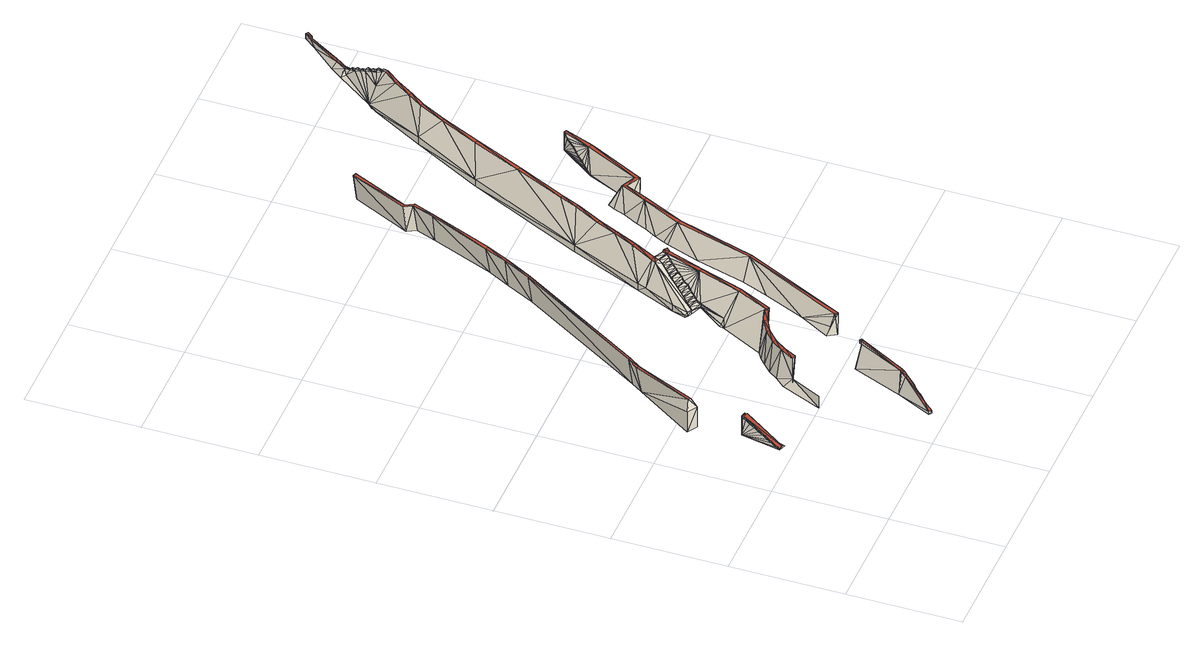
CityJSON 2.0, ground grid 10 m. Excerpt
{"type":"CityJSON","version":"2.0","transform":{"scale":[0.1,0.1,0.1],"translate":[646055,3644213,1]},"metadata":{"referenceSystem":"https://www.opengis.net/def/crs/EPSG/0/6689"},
"CityObjects":{
"otherconstruction1":{"type":"OtherConstruction","attributes":{"class":"08","function":"0801"},"geometry":[{"type":"MultiSurface","lod":"3","boundaries":[[[0,1,2]],[[0,3,4]],[[3,0,5]],[[0,4,1]],[[3,5,6]],[[3,6,7]],[[8,9,10]],[[10,11,8]],[[12,13,14]],[[14,10,12]],[[10,9,12]],[[13,6,15]],[[5,15,6]],[[7,6,13]],[[14,13,15]],[[13,12,3]],[[3,7,13]],[[16,9,8]],[[17,18,5]],[[5,0,17]],[[19,20,5]],[[5,18,19]],[[21,22,5]],[[5,23,21]],[[17,24,18]],[[18,25,19]],[[20,23,5]],[[19,26,20]],[[20,27,23]],[[23,28,21]],[[5,22,29]],[[29,15,5]],[[21,30,22]],[[22,31,29]],[[29,32,15]],[[0,11,17]],[[16,4,12]],[[3,12,4]],[[12,9,16]],[[8,2,1]],[[4,16,1]],[[0,8,11]],[[0,2,8]],[[1,16,8]],[[11,24,17]],[[11,25,24]],[[11,10,25]],[[25,18,24]],[[10,28,25]],[[26,19,25]],[[25,27,26]],[[25,28,27]],[[27,20,26]],[[28,23,27]],[[10,30,28]],[[30,21,28]],[[10,31,30]],[[31,22,30]],[[10,32,31]],[[32,29,31]],[[10,15,32]],[[10,14,15]]],"semantics":{"surfaces":[{"type":"GroundSurface"},{"type":"RoofSurface"},{"type":"WallSurface"}],"values":[0,0,0,0,0,0,1,1,1,1,1,2,2,2,2,2,2,2,2,2,2,2,2,2,2,2,2,2,2,2,2,2,2,2,2,2,2,2,2,2,2,2,2,2,2,2,2,2,2,2,2,2,2,2,2,2,2,2,2,2,2,2]}}]},
"otherconstruction2":{"type":"OtherConstruction","attributes":{"class":"08","function":"0801"},"geometry":[{"type":"MultiSurface","lod":"3","boundaries":[[[33,34,35]],[[33,36,34]],[[37,36,33]],[[36,37,38]],[[39,40,41]],[[39,42,40]],[[43,44,45]],[[43,46,44]],[[46,47,44]],[[47,48,44]],[[47,49,48]],[[47,50,49]],[[51,52,53]],[[53,54,51]],[[54,53,55]],[[55,45,54]],[[55,43,45]],[[39,33,35]],[[39,46,33]],[[46,39,47]],[[47,41,50]],[[41,47,39]],[[56,33,46]],[[46,43,56]],[[56,57,33]],[[57,58,33]],[[58,59,33]],[[59,60,33]],[[60,61,33]],[[61,62,33]],[[62,63,33]],[[63,64,33]],[[63,65,64]],[[64,37,33]],[[64,66,37]],[[56,55,57]],[[57,67,58]],[[58,68,59]],[[59,69,60]],[[60,70,61]],[[61,71,62]],[[62,53,63]],[[44,42,34]],[[34,36,44]],[[36,45,44]],[[51,54,36]],[[36,38,51]],[[54,45,36]],[[71,70,53]],[[53,62,71]],[[70,69,53]],[[55,68,67]],[[67,57,55]],[[55,69,68]],[[55,53,69]],[[68,58,67]],[[69,59,68]],[[71,61,70]],[[70,60,69]],[[55,56,43]],[[64,65,52]],[[52,66,64]],[[53,52,65]],[[65,63,53]],[[48,42,44]],[[48,40,42]],[[40,48,49]],[[35,42,39]],[[42,35,34]],[[66,51,38]],[[38,37,66]],[[66,52,51]],[[41,49,50]],[[49,41,40]]],"semantics":{"surfaces":[{"type":"GroundSurface"},{"type":"RoofSurface"},{"type":"WallSurface"}],"values":[0,0,0,0,0,0,1,1,1,1,1,1,1,1,1,1,1,2,2,2,2,2,2,2,2,2,2,2,2,2,2,2,2,2,2,2,2,2,2,2,2,2,2,2,2,2,2,2,2,2,2,2,2,2,2,2,2,2,2,2,2,2,2,2,2,2,2,2,2,2,2,2,2,2]}}]},
"otherconstruction3":{"type":"OtherConstruction","attributes":{"class":"08","function":"0801"},"geometry":[{"type":"MultiSurface","lod":"3","boundaries":[[[72,73,74]],[[75,74,73]],[[76,72,74]],[[77,72,76]],[[78,77,76]],[[79,77,78]],[[80,79,78]],[[81,79,80]],[[82,79,81]],[[83,82,81]],[[84,82,83]],[[85,84,83]],[[86,84,85]],[[87,86,85]],[[88,89,90]],[[90,91,88]],[[73,90,92]],[[92,75,73]],[[73,91,90]],[[90,93,92]],[[94,86,95]],[[95,96,94]],[[86,87,95]],[[97,98,99]],[[100,99,98]],[[101,99,102]],[[100,102,99]],[[101,102,103]],[[104,103,102]],[[105,103,106]],[[104,106,103]],[[107,105,108]],[[106,108,105]],[[109,107,110]],[[108,110,107]],[[109,111,112]],[[111,109,110]],[[112,111,113]],[[114,113,111]],[[113,115,116]],[[115,113,114]],[[117,118,119]],[[118,117,120]],[[118,99,101]],[[101,119,118]],[[86,94,121]],[[100,98,91]],[[88,91,98]],[[122,123,124]],[[125,126,122]],[[127,128,125]],[[129,130,127]],[[131,132,129]],[[133,134,131]],[[135,136,133]],[[137,138,135]],[[139,140,137]],[[141,139,116]],[[113,122,124]],[[124,95,113]],[[113,125,122]],[[113,127,125]],[[113,129,127]],[[113,131,129]],[[113,116,131]],[[116,133,131]],[[116,135,133]],[[116,137,135]],[[116,139,137]],[[87,113,95]],[[115,114,86]],[[114,111,86]],[[84,86,111]],[[111,110,84]],[[82,84,110]],[[110,108,82]],[[79,82,108]],[[108,106,79]],[[77,79,106]],[[106,104,77]],[[72,77,104]],[[104,102,72]],[[73,72,102]],[[121,115,86]],[[88,98,97]],[[97,89,88]],[[115,121,141]],[[141,116,115]],[[105,76,103]],[[74,103,76]],[[105,107,78]],[[78,76,105]],[[107,80,78]],[[112,113,85]],[[85,83,112]],[[109,112,83]],[[83,81,109]],[[81,80,107]],[[107,109,81]],[[113,87,85]],[[101,103,119]],[[74,119,103]],[[75,119,74]],[[118,120,99]],[[99,120,97]],[[97,120,89]],[[90,89,120]],[[96,138,140]],[[138,96,136]],[[96,140,141]],[[96,134,136]],[[134,96,132]],[[123,95,124]],[[95,123,96]],[[130,96,128]],[[96,130,132]],[[96,126,128]],[[126,96,123]],[[128,126,125]],[[130,128,127]],[[132,130,129]],[[136,134,133]],[[138,136,135]],[[140,138,137]],[[141,140,139]],[[134,132,131]],[[126,123,122]],[[73,102,91]],[[100,91,102]],[[90,120,117]],[[117,93,90]],[[119,75,92]],[[92,93,119]],[[117,119,93]],[[121,94,141]],[[96,141,94]]],"semantics":{"surfaces":[{"type":"GroundSurface"},{"type":"RoofSurface"},{"type":"WallSurface"}],"values":[0,0,0,0,0,0,0,0,0,0,0,0,0,0,0,0,0,0,0,0,0,0,0,1,1,1,1,1,1,1,1,1,1,1,1,1,1,1,1,1,1,1,1,2,2,2,2,2,2,2,2,2,2,2,2,2,2,2,2,2,2,2,2,2,2,2,2,2,2,2,2,2,2,2,2,2,2,2,2,2,2,2,2,2,2,2,2,2,2,2,2,2,2,2,2,2,2,2,2,2,2,2,2,2,2,2,2,2,2,2,2,2,2,2,2,2,2,2,2,2,2,2,2,2,2,2,2,2,2,2,2,2,2,2,2,2]}}]},
"otherconstruction4":{"type":"OtherConstruction","attributes":{"class":"08","function":"0801"},"geometry":[{"type":"MultiSurface","lod":"3","boundaries":[[[142,143,144]],[[143,142,145]],[[144,143,146]],[[143,145,147]],[[143,147,148]],[[149,145,150]],[[145,149,147]],[[150,151,152]],[[151,150,153]],[[150,154,149]],[[154,150,152]],[[155,156,157]],[[156,155,158]],[[155,157,159]],[[159,157,160]],[[159,160,161]],[[161,160,162]],[[161,162,163]],[[163,162,164]],[[163,164,153]],[[153,164,165]],[[153,165,166]],[[153,166,151]],[[167,146,168]],[[146,167,144]],[[167,168,169]],[[170,171,172]],[[172,173,170]],[[174,173,172]],[[174,175,173]],[[176,173,175]],[[175,177,176]],[[175,178,177]],[[178,179,177]],[[179,180,177]],[[179,181,180]],[[179,182,181]],[[182,183,181]],[[183,184,181]],[[183,185,184]],[[185,186,184]],[[142,182,145]],[[179,145,182]],[[180,181,143]],[[143,148,180]],[[187,157,188]],[[156,188,157]],[[170,157,187]],[[157,170,173]],[[147,149,180]],[[149,177,180]],[[149,154,177]],[[154,152,177]],[[152,151,177]],[[151,176,177]],[[151,166,176]],[[166,165,176]],[[165,164,176]],[[164,173,176]],[[164,162,173]],[[162,160,173]],[[160,157,173]],[[180,148,147]],[[189,171,170]],[[187,189,170]],[[167,169,183]],[[185,183,169]],[[182,144,183]],[[144,182,142]],[[183,144,167]],[[187,188,189]],[[156,189,188]],[[146,190,191]],[[191,168,146]],[[191,192,168]],[[191,193,192]],[[192,194,168]],[[192,195,194]],[[194,196,168]],[[194,197,196]],[[196,198,168]],[[198,199,168]],[[199,200,168]],[[199,201,200]],[[200,202,168]],[[200,203,202]],[[202,204,168]],[[202,205,204]],[[204,186,168]],[[204,206,186]],[[196,207,198]],[[198,208,199]],[[158,172,189]],[[189,156,158]],[[172,171,189]],[[181,190,143]],[[146,143,190]],[[184,190,181]],[[205,184,206]],[[186,206,184]],[[203,184,205]],[[201,184,203]],[[208,184,201]],[[207,184,208]],[[197,184,207]],[[195,184,197]],[[193,184,195]],[[190,184,193]],[[204,205,206]],[[202,203,205]],[[200,201,203]],[[199,208,201]],[[198,207,208]],[[196,197,207]],[[194,195,197]],[[192,193,195]],[[191,190,193]],[[161,174,159]],[[150,178,175]],[[175,153,150]],[[150,145,178]],[[179,178,145]],[[175,163,153]],[[163,175,174]],[[163,174,161]],[[172,159,174]],[[158,155,172]],[[155,159,172]],[[185,168,186]],[[168,185,169]]],"semantics":{"surfaces":[{"type":"GroundSurface"},{"type":"RoofSurface"},{"type":"WallSurface"}],"values":[0,0,0,0,0,0,0,0,0,0,0,0,0,0,0,0,0,0,0,0,0,0,0,0,0,0,1,1,1,1,1,1,1,1,1,1,1,1,1,1,1,2,2,2,2,2,2,2,2,2,2,2,2,2,2,2,2,2,2,2,2,2,2,2,2,2,2,2,2,2,2,2,2,2,2,2,2,2,2,2,2,2,2,2,2,2,2,2,2,2,2,2,2,2,2,2,2,2,2,2,2,2,2,2,2,2,2,2,2,2,2,2,2,2,2,2,2,2,2,2,2,2,2,2,2,2,2,2,2,2]}}]},
"otherconstruction5":{"type":"OtherConstruction","attributes":{"class":"08","function":"0801"},"geometry":[{"type":"MultiSurface","lod":"3","boundaries":[[[209,210,211]],[[210,212,213]],[[214,211,210]],[[210,213,214]],[[210,215,216]],[[216,212,210]],[[217,218,215]],[[215,210,217]],[[217,219,220]],[[220,218,217]],[[219,221,220]],[[219,222,221]],[[222,223,221]],[[222,224,223]],[[222,225,224]],[[225,226,224]],[[225,227,226]],[[227,228,226]],[[227,229,228]],[[230,231,229]],[[229,227,230]],[[231,232,233]],[[234,235,231]],[[231,233,234]],[[235,229,231]],[[236,229,235]],[[235,237,236]],[[235,238,237]],[[239,232,231]],[[240,241,242]],[[241,240,243]],[[242,241,244]],[[242,244,245]],[[245,244,246]],[[247,240,242]],[[242,248,247]],[[242,245,248]],[[249,250,251]],[[251,252,249]],[[253,249,252]],[[254,249,253]],[[255,254,253]],[[256,255,253]],[[257,256,253]],[[258,256,257]],[[258,259,256]],[[260,259,258]],[[261,259,260]],[[261,262,259]],[[263,262,261]],[[264,262,263]],[[265,262,264]],[[266,262,265]],[[266,267,262]],[[268,267,266]],[[247,267,268]],[[248,267,247]],[[248,269,267]],[[250,270,251]],[[270,271,251]],[[272,273,274]],[[274,275,272]],[[276,277,278]],[[278,279,276]],[[279,278,280]],[[280,281,279]],[[277,270,278]],[[277,271,270]],[[280,274,273]],[[273,281,280]],[[239,231,282]],[[282,246,239]],[[282,245,246]],[[282,283,245]],[[283,269,245]],[[269,248,245]],[[283,284,269]],[[284,285,269]],[[286,287,288]],[[289,288,287]],[[288,290,286]],[[286,290,291]],[[291,290,292]],[[291,292,293]],[[294,293,292]],[[293,294,295]],[[295,294,296]],[[296,297,295]],[[298,297,296]],[[297,298,299]],[[299,298,300]],[[299,300,301]],[[301,300,302]],[[301,302,303]],[[304,303,302]],[[303,304,305]],[[306,305,304]],[[306,307,305]],[[308,307,306]],[[308,309,307]],[[310,309,308]],[[310,311,309]],[[312,311,310]],[[311,312,313]],[[314,315,316]],[[317,316,315]],[[315,318,317]],[[319,317,318]],[[318,320,319]],[[321,314,316]],[[321,322,314]],[[323,324,325]],[[324,323,326]],[[325,324,327]],[[325,327,328]],[[328,327,329]],[[328,329,330]],[[330,329,331]],[[331,329,332]],[[331,332,333]],[[333,332,334]],[[333,334,335]],[[335,334,336]],[[335,336,337]],[[335,337,338]],[[338,337,339]],[[338,339,340]],[[340,339,341]],[[341,339,342]],[[341,342,343]],[[343,342,344]],[[345,341,343]],[[346,341,345]],[[210,347,217]],[[325,217,347]],[[323,325,347]],[[325,219,217]],[[219,325,328]],[[219,328,222]],[[328,330,222]],[[222,330,225]],[[225,330,227]],[[331,227,330]],[[345,288,346]],[[288,289,346]],[[348,349,350]],[[350,351,348]],[[352,353,354]],[[354,355,352]],[[356,357,358]],[[358,359,356]],[[360,361,362]],[[362,363,360]],[[364,365,350]],[[365,364,355]],[[364,366,367]],[[366,364,350]],[[364,367,368]],[[355,364,362]],[[367,366,369]],[[368,367,370]],[[367,371,370]],[[371,367,359]],[[368,370,372]],[[370,371,373]],[[371,359,358]],[[359,367,374]],[[367,369,375]],[[369,366,376]],[[366,350,377]],[[350,365,351]],[[365,355,354]],[[362,364,363]],[[319,320,378]],[[319,378,379]],[[380,381,382]],[[382,383,380]],[[331,333,227]],[[333,335,227]],[[384,385,386]],[[386,387,384]],[[363,283,282]],[[363,284,283]],[[363,388,284]],[[363,364,388]],[[388,389,284]],[[389,285,284]],[[282,390,363]],[[390,360,363]],[[243,345,343]],[[343,344,243]],[[243,240,345]],[[368,289,287]],[[364,368,287]],[[388,364,287]],[[391,366,377]],[[377,392,391]],[[289,368,393]],[[394,395,396]],[[396,397,394]],[[391,398,376]],[[376,366,391]],[[399,348,351]],[[351,365,399]],[[400,401,393]],[[393,368,400]],[[402,313,312]],[[403,402,312]],[[352,355,362]],[[362,361,352]],[[345,247,288]],[[345,240,247]],[[404,405,406]],[[404,407,405]],[[408,409,410]],[[410,411,408]],[[356,412,357]],[[412,413,414]],[[413,400,415]],[[400,341,401]],[[416,356,417]],[[418,416,419]],[[391,418,398]],[[349,391,392]],[[399,349,348]],[[352,399,353]],[[420,352,361]],[[420,361,360]],[[227,335,230]],[[338,230,335]],[[338,421,230]],[[421,338,420]],[[340,420,338]],[[340,352,420]],[[340,399,352]],[[340,349,399]],[[340,391,349]],[[340,418,391]],[[340,416,418]],[[340,356,416]],[[340,412,356]],[[340,413,412]],[[340,400,413]],[[341,400,340]],[[360,421,420]],[[360,390,421]],[[422,230,421]],[[422,231,230]],[[390,422,421]],[[390,282,422]],[[231,422,282]],[[397,396,385]],[[385,384,397]],[[224,329,223]],[[221,327,220]],[[220,324,218]],[[326,215,324]],[[218,324,215]],[[220,327,324]],[[221,223,327]],[[329,327,223]],[[224,226,329]],[[332,329,226]],[[228,332,226]],[[212,216,326]],[[216,215,326]],[[401,341,346]],[[402,403,423]],[[423,424,402]],[[229,332,228]],[[332,229,334]],[[236,334,229]],[[314,274,315]],[[274,280,315]],[[315,280,318]],[[280,278,318]],[[320,318,278]],[[278,270,320]],[[425,411,320]],[[425,320,270]],[[270,250,425]],[[426,425,250]],[[380,426,250]],[[405,380,250]],[[427,405,250]],[[387,405,427]],[[397,387,427]],[[424,397,427]],[[427,313,424]],[[311,313,427]],[[427,250,311]],[[250,309,311]],[[250,428,309]],[[428,307,309]],[[428,305,307]],[[428,255,256]],[[250,254,255]],[[428,250,255]],[[250,249,254]],[[429,428,256]],[[428,429,305]],[[429,303,305]],[[429,256,259]],[[430,429,259]],[[429,301,303]],[[429,430,301]],[[430,259,262]],[[430,299,301]],[[430,297,299]],[[430,295,297]],[[430,293,295]],[[430,431,293]],[[431,291,293]],[[431,286,291]],[[431,430,267]],[[430,262,267]],[[432,431,267]],[[431,432,286]],[[432,287,286]],[[432,433,287]],[[432,267,269]],[[388,287,433]],[[389,388,433]],[[411,425,426]],[[269,433,432]],[[402,424,313]],[[394,397,424]],[[384,387,397]],[[434,405,387]],[[407,380,405]],[[383,426,380]],[[408,411,426]],[[378,320,411]],[[433,269,389]],[[269,285,389]],[[210,209,347]],[[435,347,209]],[[376,398,418]],[[418,369,376]],[[387,386,436]],[[436,434,387]],[[379,378,411]],[[411,410,379]],[[407,404,381]],[[381,380,407]],[[434,436,406]],[[406,405,434]],[[418,419,375]],[[375,369,418]],[[209,211,435]],[[214,435,211]],[[435,214,347]],[[213,347,214]],[[252,251,310]],[[312,310,251]],[[252,310,253]],[[308,253,310]],[[253,308,257]],[[306,257,308]],[[257,306,258]],[[304,258,306]],[[260,258,302]],[[304,302,258]],[[260,302,261]],[[300,261,302]],[[261,300,263]],[[298,263,300]],[[263,298,264]],[[296,264,298]],[[265,264,294]],[[296,294,264]],[[266,265,292]],[[294,292,265]],[[268,266,290]],[[292,290,266]],[[247,268,288]],[[290,288,268]],[[415,400,368]],[[368,372,415]],[[383,382,437]],[[437,426,383]],[[416,417,374]],[[374,367,416]],[[289,393,401]],[[401,346,289]],[[426,437,409]],[[409,408,426]],[[413,370,373]],[[373,414,413]],[[356,359,374]],[[374,417,356]],[[413,415,372]],[[372,370,413]],[[316,317,281]],[[281,273,316]],[[317,277,276]],[[276,279,317]],[[317,319,277]],[[319,271,277]],[[279,281,317]],[[272,275,321]],[[321,316,272]],[[316,273,272]],[[275,322,321]],[[399,365,354]],[[354,353,399]],[[357,412,371]],[[371,358,357]],[[237,334,236]],[[237,238,334]],[[336,334,238]],[[275,314,322]],[[314,275,274]],[[232,239,337]],[[337,233,232]],[[339,239,246]],[[246,244,339]],[[339,337,239]],[[244,241,339]],[[336,235,337]],[[235,336,238]],[[234,337,235]],[[337,234,233]],[[339,241,342]],[[342,241,243]],[[342,243,344]],[[410,271,319]],[[319,379,410]],[[409,437,410]],[[382,381,437]],[[404,406,381]],[[436,386,406]],[[385,396,386]],[[395,423,396]],[[403,312,423]],[[312,251,423]],[[410,437,271]],[[437,251,271]],[[437,381,251]],[[381,406,251]],[[406,386,251]],[[386,396,251]],[[396,423,251]],[[349,392,377]],[[377,350,349]],[[419,416,367]],[[367,375,419]],[[347,213,212]],[[347,212,326]],[[326,323,347]],[[412,414,373]],[[373,371,412]],[[395,394,424]],[[424,423,395]]],"semantics":{"surfaces":[{"type":"GroundSurface"},{"type":"RoofSurface"},{"type":"WallSurface"}],"values":[0,0,0,0,0,0,0,0,0,0,0,0,0,0,0,0,0,0,0,0,0,0,0,0,0,0,0,0,0,0,0,0,0,0,0,0,0,0,0,0,0,0,0,0,0,0,0,0,0,0,0,0,0,0,0,0,0,0,0,0,0,0,0,0,0,0,0,0,0,0,0,0,0,0,0,0,0,0,1,1,1,1,1,1,1,1,1,1,1,1,1,1,1,1,1,1,1,1,1,1,1,1,1,1,1,1,1,1,1,1,1,1,1,1,1,1,1,1,1,1,1,1,1,1,1,1,1,1,1,1,1,1,1,2,2,2,2,2,2,2,2,2,2,2,2,2,2,2,2,2,2,2,2,2,2,2,2,2,2,2,2,2,2,2,2,2,2,2,2,2,2,2,2,2,2,2,2,2,2,2,2,2,2,2,2,2,2,2,2,2,2,2,2,2,2,2,2,2,2,2,2,2,2,2,2,2,2,2,2,2,2,2,2,2,2,2,2,2,2,2,2,2,2,2,2,2,2,2,2,2,2,2,2,2,2,2,2,2,2,2,2,2,2,2,2,2,2,2,2,2,2,2,2,2,2,2,2,2,2,2,2,2,2,2,2,2,2,2,2,2,2,2,2,2,2,2,2,2,2,2,2,2,2,2,2,2,2,2,2,2,2,2,2,2,2,2,2,2,2,2,2,2,2,2,2,2,2,2,2,2,2,2,2,2,2,2,2,2,2,2,2,2,2,2,2,2,2,2,2,2,2,2,2,2,2,2,2,2,2,2,2,2,2,2,2,2,2,2,2,2,2,2,2,2,2,2,2,2,2,2,2,2,2,2,2,2,2,2,2,2,2,2,2,2,2,2,2,2,2,2,2,2,2,2,2,2,2,2,2,2,2,2,2,2,2,2,2,2,2,2,2,2,2,2,2,2,2,2,2,2,2,2,2,2,2,2,2,2,2,2,2,2,2,2,2,2,2,2,2,2,2,2,2,2,2,2,2,2,2,2,2,2,2,2,2,2,2,2,2,2,2,2,2,2]}}]}
},
"vertices":[
[13,98,39],[28,127,39],[19,96,39],[24,131,38],[25,130,38],[21,133,38],[24,132,38],[25,132,38],[17,97,40],[25,130,58],[21,131,58],[13,98,40],[24,131,58],[25,132,58],[21,133,58],[21,133,56],[25,130,53],[14,102,40],[15,106,42],[16,110,44],[17,114,46],[19,122,50],[20,126,52],[18,118,48],[14,102,42],[15,106,44],[16,110,46],[17,114,48],[18,118,50],[21,130,54],[19,122,52],[20,126,54],[21,130,56],
[120,33,38],[131,77,37],[142,74,39],[112,33,38],[99,0,38],[97,2,38],[142,74,56],[141,77,56],[143,76,56],[140,75,56],[118,30,58],[118,34,58],[116,32,58],[120,33,58],[142,74,59],[140,75,59],[141,77,59],[143,76,59],[97,2,41],[99,0,41],[103,7,44],[114,28,56],[116,27,56],[118,30,56],[116,27,54],[114,24,52],[112,20,50],[109,17,48],[107,13,46],[105,10,44],[103,7,42],[100,3,40],[100,3,42],[99,0,40],[114,24,54],[112,20,52],[109,17,50],[107,13,48],[105,10,46],
[161,446,40],[168,464,40],[171,448,40],[175,461,40],[145,388,40],[139,391,40],[138,375,40],[129,372,40],[138,373,40],[125,348,40],[116,347,40],[57,237,40],[48,236,40],[50,228,40],[41,226,40],[49,221,38],[188,523,40],[196,519,40],[181,483,40],[164,472,40],[177,462,40],[185,482,39],[8,175,39],[42,202,38],[18,170,38],[186,523,68],[183,524,68],[163,473,68],[160,473,68],[167,466,68],[164,466,68],[159,446,68],[157,447,68],[137,392,68],[134,393,68],[127,372,68],[125,373,68],[114,348,68],[112,349,68],[44,238,68],[46,237,68],[39,227,68],[37,229,68],[14,176,68],[16,175,68],[178,484,55],[169,471,55],[172,466,54],[175,485,55],[8,175,60],[39,199,43],[39,199,40],[42,202,40],[37,196,45],[37,196,43],[34,193,46],[34,193,45],[32,189,48],[32,189,46],[30,186,50],[30,186,48],[27,183,52],[27,183,50],[25,179,54],[25,179,52],[22,176,56],[22,176,54],[20,173,59],[20,173,56],[18,170,59],
[269,312,34],[266,325,39],[276,325,35],[257,318,37],[281,358,39],[249,326,39],[252,332,39],[245,316,39],[247,298,37],[229,284,38],[234,294,39],[231,264,36],[238,303,39],[178,129,39],[159,112,39],[171,137,42],[166,105,37],[193,161,39],[189,175,40],[210,195,38],[197,197,41],[221,230,37],[213,242,38],[223,271,38],[225,275,38],[294,363,35],[304,389,39],[306,388,36],[165,108,59],[164,106,59],[167,105,59],[208,196,59],[210,194,59],[232,263,58],[229,265,58],[245,299,59],[248,298,59],[257,318,59],[256,322,59],[269,316,59],[270,312,59],[295,362,59],[292,364,59],[306,388,58],[304,389,58],[165,108,56],[162,110,47],[164,106,56],[281,358,40],[284,362,40],[286,365,42],[284,362,42],[288,368,44],[286,365,44],[291,372,46],[288,368,46],[293,375,48],[296,378,50],[298,382,52],[296,378,52],[300,385,54],[298,382,54],[303,388,56],[300,385,56],[303,388,58],[291,372,48],[293,375,50],
[111,101,5],[122,135,9],[112,102,5],[127,129,10],[124,128,8],[119,117,7],[131,138,10],[129,133,10],[128,143,10],[132,140,10],[134,151,10],[134,142,10],[139,150,10],[141,158,10],[141,152,10],[149,159,10],[147,163,10],[151,160,10],[153,167,10],[160,165,10],[169,168,11],[172,204,10],[173,208,10],[192,202,12],[190,198,12],[181,180,12],[179,176,12],[172,168,11],[174,168,12],[175,168,12],[196,214,12],[214,272,13],[217,267,13],[213,268,13],[219,270,13],[205,235,13],[190,234,13],[201,226,13],[206,276,13],[204,272,13],[333,564,9],[335,567,11],[349,556,14],[339,543,14],[329,528,14],[332,562,9],[330,559,9],[302,513,11],[320,515,14],[308,493,14],[272,453,8],[292,458,14],[271,414,14],[224,351,7],[250,370,14],[243,354,14],[232,332,14],[224,315,14],[194,286,9],[215,295,14],[179,251,9],[356,599,13],[361,595,15],[388,635,15],[386,634,15],[390,641,15],[392,640,15],[368,605,15],[367,604,15],[363,609,14],[369,607,15],[381,630,15],[384,630,15],[188,230,12],[178,234,12],[174,236,12],[172,237,12],[202,277,37],[200,273,37],[206,276,37],[204,272,37],[215,295,38],[212,297,39],[224,315,38],[222,316,38],[232,332,38],[230,334,38],[243,354,39],[241,356,39],[250,370,39],[248,372,39],[271,414,39],[268,416,39],[292,458,38],[289,460,38],[308,493,38],[306,494,38],[320,515,38],[318,517,38],[329,528,38],[327,530,38],[339,543,38],[337,545,38],[349,556,38],[347,557,38],[390,641,20],[385,635,20],[386,634,20],[369,607,20],[366,606,20],[361,595,20],[360,597,20],[388,635,20],[392,640,20],[125,128,37],[133,138,39],[130,140,39],[128,127,38],[140,148,39],[138,150,39],[150,157,39],[148,159,39],[160,166,39],[161,163,39],[172,170,39],[173,167,39],[174,169,39],[176,167,39],[191,196,38],[188,197,38],[205,235,37],[202,236,37],[214,268,37],[217,267,37],[216,272,38],[219,270,38],[214,272,37],[213,268,37],[124,128,17],[195,241,19],[195,241,21],[185,244,21],[185,244,19],[190,234,17],[192,237,17],[183,241,17],[181,238,17],[204,255,29],[206,258,29],[197,261,29],[195,258,29],[188,230,15],[190,234,15],[181,238,15],[178,234,15],[178,234,16],[183,241,19],[188,248,24],[192,254,28],[202,268,36],[190,251,25],[199,265,33],[197,261,31],[202,268,33],[199,265,31],[195,258,28],[192,254,25],[190,251,24],[188,248,21],[360,596,21],[361,595,21],[354,581,26],[356,580,26],[358,585,26],[356,586,26],[351,571,33],[353,570,33],[353,570,31],[351,571,31],[174,236,16],[172,237,14],[188,230,13],[197,244,24],[197,244,21],[204,272,36],[350,566,36],[352,565,36],[352,565,33],[349,566,33],[199,248,24],[192,237,19],[210,265,36],[213,268,36],[348,561,38],[350,560,38],[356,580,28],[353,577,28],[355,575,28],[355,581,28],[358,591,23],[360,590,23],[360,590,21],[358,592,21],[206,258,31],[208,261,33],[208,261,31],[210,265,33],[201,251,28],[204,255,28],[199,248,25],[201,251,25],[188,230,16],[177,206,16],[174,207,12],[350,560,36],[348,561,36],[358,595,15],[356,587,23],[342,564,25],[302,513,18],[272,453,15],[224,351,14],[194,286,16],[191,278,16],[179,251,16],[353,576,31],[111,101,17],[355,575,31],[358,585,23]
]}
